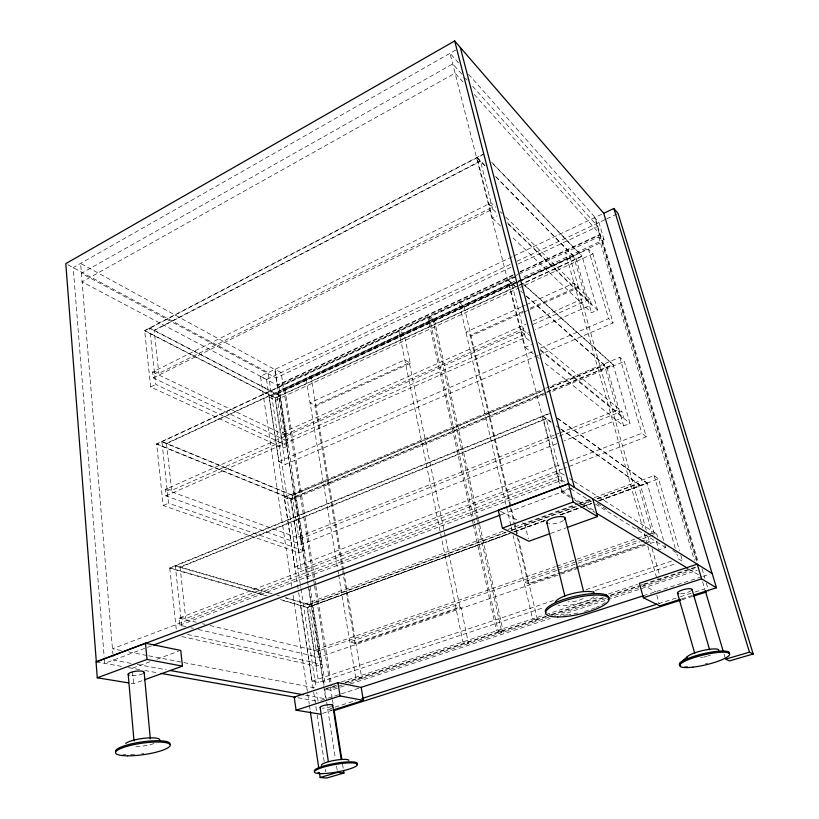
<?xml version="1.0" encoding="UTF-8"?>
<svg xmlns="http://www.w3.org/2000/svg" width="819" height="819" viewBox="0 0 819 819"><rect width="100%" height="100%" fill="white"/><g stroke="black" fill="none" stroke-linecap="round" stroke-linejoin="round"><path stroke-width="0.61" stroke-dasharray="4.09 3.07" d="M455.855 50L73.208 267.618L104.177 657.022M287.838 446.027L155.753 384.449L149.662 327.958L280.026 395.69L287.838 446.027L283.118 448.095L150.635 386.977L144.666 330.559L483.619 153.941M483.701 154.238L144.697 330.835L275.45 398.075L518.161 285.892M154.167 330.559L480.528 161.251M152.621 372.041L284.439 434.93L285.247 440.151L153.255 377.907L152.621 372.041L491.062 202.764L495.638 207.227M154.32 371.191L158.855 373.351L492.28 207.268L488.8 203.9M153.255 377.907L492.69 209.111L497.256 213.534M150.635 386.977L155.753 384.449M485.022 165.622L476.986 157.402L492.444 218.202L497.01 215.95M291.738 586.363L260.473 376.259L512.735 256.501M513.892 255.948L601.586 214.322M260.473 376.259L266.513 379.453L511.117 263.984M516.891 261.251L605.712 219.318M606.838 218.796L616.963 214.015M510.995 267.311L276.054 377.928L81.409 273.311L452.733 63.943L462.07 74.396M517.936 264.035L597.798 226.443L472.246 85.8M513.308 274.826L277.18 385.196L82.115 281.849L455.077 73.147L463.605 82.617M520.249 271.58L600.112 234.254L473.843 93.99M512.848 275.522L277.61 385.432L284.91 389.301L433.108 320.526L476.31 516.523M519.809 272.266L599.764 234.91L604.084 239.701L521.938 277.866M433.108 320.526L427.815 316.646L278.91 386.128L308.845 578.818M474.467 523.085L429.084 316.052L517.966 274.57M519.123 274.027L598.709 236.896L603.03 241.666L698.402 562.755M304.105 550.88L168.56 503.183L161.906 441.451L295.669 496.519L304.105 550.88L299.17 552.805L163.176 505.538L156.654 443.898L515.223 276.689M515.305 277.017L156.685 444.215L290.899 498.802L545.689 392.885M283.609 388.605L514.997 281.091M166.554 443.663L511.711 283.384M429.084 316.052L434.367 319.942L517.004 281.593M518.161 281.06L603.03 241.666M538.144 355.303L285.237 464.445L278.91 461.65L269.175 397.113L521.068 280.262M522.235 279.719L588.4 249.027L592.936 253.849L613.083 322.962L539.311 354.801M514.434 283.62L276.607 393.919L282.565 432.586L286.005 434.234M515.591 283.077L519.072 281.47M520.239 280.927L573.607 256.183L585.339 297.594L587.878 300.061M276.648 394.164L514.506 283.886M515.663 283.343L519.144 281.736M520.311 281.193L573.679 256.449M144.666 330.559L275.419 397.819L518.089 285.626M519.246 285.094L582.043 256.06L597.532 310.063L591.472 312.715L510.954 235.872M519.318 285.36L582.125 256.337L492.567 163.442M269.175 397.113L275.409 400.296L518.775 288.053M519.932 287.52L523.402 285.913M524.569 285.381L592.936 253.849M520.546 307.35L465.909 332.125L471.048 335.985L523.065 312.541M521.713 306.828L525.194 305.252M526.361 304.719L574.027 283.108L578.542 287.53L524.221 312.019M523.341 311.271L470.126 335.288L510.176 506.633M530.282 308.139L577.723 286.732L646.437 530.825M410.247 363.401L315.939 405.927L310.032 402.794L404.791 359.828L410.247 363.401L404.136 333.978L398.699 330.231L462.899 641.901L468.488 643.58L460.974 607.422L455.395 605.476L349.785 641.932L355.937 643.529L460.974 607.422M282.565 432.586L525.952 324.078M532.934 320.966L585.339 297.594M284.439 434.93L526.105 327.518M533.097 324.416L589.885 299.17L591.482 304.781L535.38 329.586M556.992 443.652L301.361 544.43L165.899 495.904L165.203 489.475L523.658 330.415L529.545 335.268M166.994 488.687L171.673 490.397L528.368 332.688M165.899 495.904L525.45 337.448L530.405 341.492M163.176 505.538L168.56 503.183M515.816 286.752L508.149 279.985L525.276 347.358L531.551 344.615M278.91 461.65L533.497 351.167M540.54 348.116L608.589 318.581L613.083 322.962M562.704 468.898L301.269 569.195L294.82 567.065L284.306 497.389L544.481 388.769M545.659 388.278L619.819 357.319L624.293 361.445L646.273 436.834L563.902 468.437M543.13 390.428L292.188 495.085L298.618 536.854L302.129 538.144M550.204 387.479L604.402 364.875L617.198 410.063L619.707 412.121M292.229 495.362L542.035 391.206M550.276 387.766L604.483 365.172M156.654 443.898L290.847 498.525L545.618 392.588M546.795 392.096L613.144 364.506L630.036 423.433L623.638 425.931L543.161 361.65M546.867 392.393L613.226 364.803L522.911 283.835M284.306 497.389L290.673 499.969L547.665 393.263M552.385 391.298L624.293 361.445M176.239 629.135L169.758 567.864L550.296 412.909M550.388 413.288L169.799 568.202L265.755 595.669M180.098 567.332L546.293 418.826M298.618 536.854L554.197 435.145M555.384 434.664L558.957 433.251M560.145 432.78L617.198 410.063M165.203 489.475L300.491 538.789L621.826 411.281L623.576 417.403L564.127 440.837M294.82 567.065L561.957 464.056M563.144 463.595L641.861 433.251L646.273 436.834M185.954 626.627L179.75 625.194L178.992 618.14L559.899 472.368L565.284 475.788M180.876 617.424L185.708 618.58L560.78 475.542L557.309 473.362M179.75 625.194L561.906 480.21L566.205 482.893M561.189 488.615L561.814 491.062L568.529 488.544M151.413 645.863L104.689 663.38L104.279 658.292M501.259 514.731L574.344 487.336M503.163 531.183L300.655 605.722L312.039 681.173L318.622 682.493L544.287 607.452M507.964 529.422L577.456 503.839M578.654 503.398L589.445 499.426M594.236 497.665L654.146 475.614L658.527 478.89L679.412 550.532M149.979 661.752L132.228 668.273L132.443 670.659M157.084 659.141L178.388 651.3M522.573 522.757L524.784 523.904L574.907 505.466M579.678 503.705L590.427 499.764M505.958 532.135L309.029 604.463L315.991 649.713L319.574 650.562M510.759 530.364L576.801 506.111M577.999 505.671L591.205 500.818M597.215 498.617L638.042 483.619L652.067 533.128L654.524 534.674M309.07 604.76L506.029 532.442M512.029 530.241L576.883 506.429M581.685 504.668L591.298 501.136M597.297 498.935L638.134 483.947M280.467 599.59L307.534 607.34L509.582 533.333M514.383 531.572L545.618 520.137M560.032 514.854L579.258 507.811M584.06 506.06L591.267 503.419M598.474 500.778L647.112 482.964L664.578 543.877M512.223 532.473L307.145 607.575L318.622 682.493M513.421 532.033L545.802 520.178M560.186 514.905L581.777 507.002M582.974 506.562L591.369 503.48M599.764 500.409L658.527 478.89M509.653 533.65L307.575 607.637L280.507 599.887M514.465 531.889L545.7 520.454M561.312 514.731L591.349 503.736M599.764 500.655L647.205 483.282L557.596 418.499M131.101 683.312L133.599 683.722L143.13 680.282M550.563 533.445L566.205 527.805M315.991 649.713L555.354 566.676M556.562 566.257L636.353 538.585M637.561 538.165L647.235 534.807M648.443 534.387L652.067 533.128M209.992 625.511L317.854 651.156L637.591 540.53M642.434 538.861L656.766 533.896L657.729 537.254M556.551 570.556L523.935 581.818L529.094 584.019L560.309 573.29M557.77 570.137L639.926 541.769M641.134 541.359L645.966 539.69L650.337 542.352M575.03 567.495L528.163 583.619L517.424 537.673M576.238 567.086L643.539 543.939M644.737 543.519L649.549 541.871L647.819 535.739M561.506 572.88L578.316 567.096M579.514 566.687L644.328 544.41M198.372 629.494L318.806 657.278L645.372 545.178M650.214 543.519L657.473 541.031M181.9 636.578L316.543 666.134L321.713 664.373L312.582 605.487L285.616 597.655M664.926 545.085L665.622 547.512L658.824 549.825L656.07 540.141M312.039 681.173L553.388 600.562M586.128 589.619L672.235 560.861M595.239 590.509L676.525 563.472M341.257 681.992L496.519 630.825L501.904 632.616L477.692 522.757M474.744 524.334L497.983 630.343L544.615 614.977M545.823 614.578L600.061 596.693M608.507 593.918L637.438 584.377M325.839 688.666L336.752 685.083M345.239 682.288L546.478 616.103M551.33 614.506L603.46 597.368M610.728 594.973L638.615 585.8M643.458 584.203L695.587 567.065M324.283 689.711L336.404 685.728M344.891 682.944L547.266 616.431M552.119 614.834L604.227 597.706M610.288 595.72L696.324 567.434M336.763 686.803L331.992 688.38L329.883 687.96M337.96 686.414L342.731 684.848M348.699 682.892L501.904 632.616M497.983 630.343L503.357 632.135L548.607 617.291M554.647 615.304L606.644 598.249M607.852 597.85L696.222 568.847M344.308 685.923L330.968 690.294L324.631 689.066M350.368 683.947L550.46 618.417M560.165 615.233L606.244 600.143M607.463 599.754L697.194 570.362M327.805 698.259L358.814 688.195M643.345 595.761L701.76 576.791M702.907 576.422L709.786 574.191M333.865 707.524L327.784 709.459L332.023 710.186M335.084 707.135L355.753 700.521M658.527 603.695L679.197 597.082M680.415 596.693L693.785 592.424M695.003 592.035L704.729 588.922M322.594 713.359L332.186 710.298M681.49 598.935L692.352 595.464M681.981 599.764L691.707 596.672M96.325 661.895L122.256 666.502M128.481 667.608L139.834 669.635M144.85 670.526L157.412 672.757M297.809 697.727L318.263 701.361M130.968 663.329L113.38 660.124L112.961 655.036M137.254 664.475L166.144 669.747M305.6 695.188L325.696 698.853L318.089 701.33L316.738 692.475M121.222 650.491L112.449 648.791L558.241 479.269L564.731 483.302M128.737 651.944L147.543 655.579M148.792 655.814L182.637 662.356M183.896 662.591L315.51 688.021M187.561 634.459L321.713 664.373M190.919 627.774L193.407 628.347M178.992 618.14L196.345 622.276M202.549 623.74L205.026 624.334M169.758 567.864L266.943 595.71M272.133 593.744L175.286 565.612L181.91 626.985M277.037 595.167L279.484 595.874M175.327 565.949L270.946 593.693M285.657 597.962L312.623 605.784M161.937 441.758L295.71 496.795M500.481 511.312L518.151 520.474M641.584 584.397L655.865 591.799M149.693 328.235L280.067 395.946M67.916 264.772L268.141 372.625L300.798 587.54M657.8 578.613L661.056 580.395L660.36 577.938M570.208 497.399L561.517 492.147L559.94 485.943M574.559 500.02L595.218 512.489M688.718 568.918L698.505 574.825M561.814 491.062L570.536 496.345M571.621 497L593.427 510.206M570.73 488.789L591.216 501.463M595.536 504.135L665.622 547.512M597.153 503.46L607.964 510.186M637.141 528.327L639.301 529.678M672.808 550.511L677.129 553.194M569.584 478.521L572.819 480.569M573.894 481.255L656.766 533.896M551.054 421.898L542.731 415.991L559.95 483.712M561.455 429.279L640.519 485.38L654.698 535.298M542.823 416.369L551.146 422.266M556.347 425.952L559.469 428.173M560.503 428.91L640.612 485.698M557.504 418.13L647.112 482.964M525.276 347.358L533.23 353.706M537.203 356.879L539.189 358.466M540.325 349.559L623.576 417.403M540.468 350.573L630.036 423.433M521.242 331.49L524.723 334.336M538.38 342.547L621.826 411.281M520.618 290.98L522.532 292.67M526.371 296.058L606.92 367.096L623.638 425.931M508.23 280.323L515.909 287.08M526.453 296.386L607.002 367.393M522.829 283.507L613.144 364.506M492.444 218.202L500.767 226.157M507.555 222.829L597.532 310.063M508.241 224.171L591.482 304.781M500.214 211.691L502.047 213.472M505.702 217.045L589.885 299.17M495.741 176.576L576.156 258.784L591.472 312.715M477.057 157.698L485.104 165.919M495.823 176.873L576.228 259.06M491.605 162.223L582.043 256.06M465.458 78.204L467.158 80.098M458.466 62.858L450.041 53.317L559.725 485.124M468.591 74.304L595.116 217.393L697.399 562.08M604.084 239.701L598.965 222.512L594.635 217.619L696.467 561.046M702.047 568.775L704.862 578.234M706.275 582.964L708.742 591.246M702.61 581.766L704.831 589.25M724.109 654.258L725.562 659.162M598.709 236.896L694.369 560.247M680.824 555.384L682.596 561.455L678.296 558.834L676.873 553.941M588.4 249.027L608.589 318.581M619.819 357.319L641.861 433.251M654.146 475.614L675.46 549.047M578.542 287.53L569.942 257.023L565.417 252.426L642.598 527.651M652.067 548.484L660.012 576.709M644.246 533.548L646.641 542.086M647.768 546.078L656.725 578.03M656.838 595.311L659.131 603.511M492.69 209.111L480.446 160.944L154.136 330.282L158.855 373.351M525.45 337.448L511.629 283.057L166.513 443.355L171.673 490.397M561.906 480.21L546.201 418.458L180.057 566.994L185.708 618.58M524.784 523.904L528.316 538.769M517.342 533.793L464.066 306.163L458.937 302.119L510.943 525.911M518.509 538.769L537.725 620.863L532.555 618.949L513.216 535.698M510.462 507.882L514.23 524.017M514.527 525.255L517.137 536.435M511.199 527.006L512.1 530.886M434.367 319.942L478.245 518.499M478.521 519.748L479.35 523.495M479.627 524.744L503.357 632.135M476.586 517.772L477.416 521.508M427.815 316.646L471.979 518.611M472.256 519.86L473.075 523.597M473.351 524.846L496.519 630.825M343.581 570.116L311.097 377.149L305.221 373.853L337.653 568.98M343.785 571.375L361.834 678.582L355.661 677.241L338.697 575.225M342.557 570.239L314.865 405.354L409.265 362.756L459.971 607.074L354.822 643.243L342.772 571.498M337.858 570.188L338.493 574.017M284.91 389.301L314.906 579.852M315.1 581.111L315.704 584.899M315.899 586.158L331.593 685.851M314.404 584.797L281.091 372.573L275.112 369.308L307.79 580.343M314.598 586.066L330.272 685.861M330.466 687.121L332.248 698.494M332.453 699.754L333.046 703.541M342.567 764.178L343.356 769.236M310.012 586.373L325.276 684.612M309.162 589.189L324.426 687.745M324.621 689.014L326.484 701.064M326.679 702.262L335.38 758.517M336.558 766.093L337.541 772.409M307.35 580.231L274.744 369.482L80.59 263.421L112.858 653.767M307.545 581.49L308.128 585.278M308.323 586.547L323.556 684.971M323.751 686.24L325.522 697.716M300.491 538.789L301.361 544.43M317.854 651.156L318.806 657.278M275.419 397.819L283.118 448.095M290.847 498.525L299.17 552.805M307.534 607.34L316.543 666.134M275.409 400.296L285.237 464.445M290.673 499.969L301.269 569.195M300.993 588.81L315.97 687.417M266.513 379.453L298.495 591.369M298.689 592.628L313.534 691.011M313.728 692.28L316.963 713.718M317.148 714.977L324.191 761.65M325.338 769.225L325.716 771.744M293.048 595.218L309.244 704.074M309.428 705.343L310.186 710.401M132.545 671.846L133.599 683.722M583.138 598.494A9.715 2.59 -12.8 0 1 579.371 600.153L577.016 600.859A9.715 2.59 -12.8 0 1 568.161 601.822M563.462 520.444A9.439 3.081 -13.3 0 1 559.848 522.266L557.575 522.993A9.439 3.081 -13.3 0 1 548.925 523.771M605.323 602.456A32.453 8.497 -12.8 0 1 596.252 607.37M595.167 607.821A32.453 8.497 -12.8 0 1 582.565 611.916M577.979 613.011A32.453 8.497 -12.8 0 1 568.816 614.659M567.69 614.803A32.453 8.497 -12.8 0 1 563.042 615.284M552.497 615.212A32.453 8.497 -12.8 0 1 549.078 614.537M594.133 596.723A20.71 5.518 -12.8 0 1 576.617 603.9A20.71 5.518 -12.8 0 1 557.77 604.995M691.338 590.53A7.504 1.873 -14 0 1 687.213 592.475L685.36 593.007A7.504 1.873 -14 0 1 680.057 593.806M710.544 655.128A16.38 3.307 -13.4 0 1 707.688 656.039M706.705 656.326A16.38 3.307 -13.4 0 1 703.634 657.114M702.61 657.35A16.38 3.307 -13.4 0 1 700.542 657.79M707.585 663.155A25.655 5.088 -13.3 0 1 705.456 663.677M687.745 666.39A25.655 5.088 -13.3 0 1 684.459 666.4M142.987 673.648A8.047 2.129 -7.3 0 1 141.687 674.242L140.008 674.764A8.047 2.129 -7.3 0 1 130.436 675.521M143.898 753.316A27.539 5.794 -8.1 0 1 141.574 753.634M134.685 754.309A27.539 5.794 -8.1 0 1 128.307 754.545M126.003 754.514A27.539 5.794 -8.1 0 1 122.86 754.33M153.972 743.57A17.588 3.767 -8 0 1 133.047 746.764M331.296 706.49A6.409 1.433 -9.8 0 1 330.098 706.951L328.644 707.36A6.409 1.433 -9.8 0 1 322.44 708.148"/><path stroke-width="1.23" d="M679.831 663.277L687.254 656.777M454.668 40.95L65.796 263.626L96.325 661.895L568.703 483.804L454.668 40.95L603.736 213.298L712.08 573.443M603.685 213.319L613.871 208.487L618.089 213.483L753.204 654.002L729.473 660.902L725.562 659.162L749.477 652.18L753.204 654.002M144.318 679.852L182.422 666.123L180.753 650.429L145.485 643.202L96.048 661.844L97.266 677.794L128.593 682.903M693.56 595.085L716.471 587.776L712.182 573.515L568.509 483.691L498.269 510.176L502.395 528.163L528.9 541.246L549.354 533.875M153.808 644.962L500.409 515.049M97.266 677.794L147.021 659.428L182.422 666.123M502.395 528.163L573.228 501.996L597.491 516.533L567.403 527.375M333.394 709.919L363.36 700.358L361.199 687.428L337.94 682.657L294.205 697.082L296.089 710.196L320.198 714.127M360.995 687.397L643.345 595.761M296.089 710.196L340.069 695.955L363.36 700.358M701.607 578.869L697.256 564.178L639.383 583.261L643.345 597.737L701.607 578.869L716.471 587.776M361.834 698.576L657.309 604.084M680.282 599.313L659.776 605.855L643.345 597.737M334.142 710.544L680.763 600.153M692.925 596.283L706.306 592.024M319.41 772.419L320.168 777.487L337.541 772.409L343.949 773.023L343.56 770.495M343.949 773.023L326.668 778.05L320.168 777.487M161.169 673.423L295.485 697.307M169.912 670.433L303.091 694.727M596.304 513.144L687.632 568.263M593.724 592.076L594.113 592.393A20.71 5.518 -12.8 0 0 572.471 593.55A20.71 5.518 -12.8 0 0 555.302 602.2M613.871 208.487L749.477 652.18M728.265 651.77L728.623 652.948M705.19 590.479L723.013 650.573M692.014 589.393L709.623 649.713M677.467 593.11L694.707 653.296M592.813 498.884L597.491 516.533M606.377 595.055L606.766 596.549M460.309 47.471L574.344 487.336M568.509 483.691L573.228 501.996M564.956 517.772L583.537 591.277M546.846 522.747L564.864 596.048M337.94 682.657L340.069 695.955M334.039 709.858L341.769 759.131M332.698 705.2L341.165 759.141M320.137 707.544L328.358 761.547M310.37 711.67L318.663 767.362M318.151 772.45L318.304 773.494M145.485 643.202L147.021 659.428M144.154 672.45L150.317 738.789M128.184 674.272L133.999 740.878M564.557 519.481A9.439 3.081 -13.3 0 0 562.888 516.717A9.439 3.081 -13.3 0 0 554.176 517.495L551.873 518.243A9.439 3.081 -13.3 0 0 547.604 523.361M545.761 612.592A32.453 8.497 -12.8 0 1 576.556 595.925A32.453 8.497 -12.8 0 1 608.384 599.119M678.777 593.734A7.504 1.873 -14 0 1 682.227 590.018L684.09 589.465A7.504 1.873 -14 0 1 691.922 589.915M680.681 665.765A25.655 5.088 -13.3 0 1 699.917 654.576A25.655 5.088 -13.3 0 1 729.319 652.876M686.957 657.729A16.38 3.307 -13.4 0 1 702.098 650.675A16.38 3.307 -13.4 0 1 718.836 650.132M143.827 673.044A8.047 2.129 -7.3 0 0 141.165 671.078A8.047 2.129 -7.3 0 0 132.299 671.938L130.62 672.471A8.047 2.129 -7.3 0 0 129.197 675.225M115.469 751.146A27.539 5.794 -8.1 0 1 144.083 741.615A27.539 5.794 -8.1 0 1 169.963 744.358M125.696 743.417A17.588 3.767 -8 0 1 145.465 738.144A17.588 3.767 -8 0 1 159.736 740.202M332.166 706.029A6.409 1.433 -9.8 0 0 331.019 704.616A6.409 1.433 -9.8 0 0 324.17 705.374L322.717 705.794A6.409 1.433 -9.8 0 0 320.526 707.851M314.394 771.181A21.796 3.88 -10 0 1 337.1 763.042A21.796 3.88 -10 0 1 356.797 764.414M321.457 765.366A13.923 2.529 -10 0 1 334.172 760.441A13.923 2.529 -10 0 1 348.833 760.349M557.811 616.953A32.463 8.456 -12.8 0 0 608.773 600.593A32.463 8.456 -12.8 0 0 565.53 600.47A32.463 8.456 -12.8 0 0 557.811 616.953M692.833 667.157A25.665 5.068 -13.3 0 0 729.678 654.053A25.665 5.068 -13.3 0 0 691.553 658.445A25.665 5.068 -13.3 0 0 692.833 667.157M127.631 755.824A27.559 5.764 -8.1 0 0 170.086 745.638A27.559 5.764 -8.1 0 0 130.866 745.321A27.559 5.764 -8.1 0 0 127.631 755.824M321.591 773.617A21.806 3.86 -10 0 0 356.971 765.458A21.806 3.86 -10 0 0 329.289 765.652A21.806 3.86 -10 0 0 321.591 773.617"/></g></svg>
